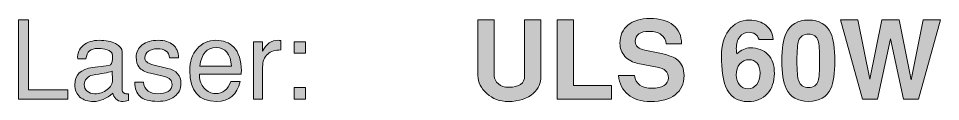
# Model space of a CAD drawing. Header units: inches. Extents: x 0.2 to 13, y -17.3 to -0.1.
# Drawn here: x 5.478 to 6.889, y -1.434 to -1.306 of the extents above; entities that cross this region are included whole.
import ezdxf

# ---------------------------------------------------------------- set-up
doc = ezdxf.new("R2010")
doc.units = ezdxf.units.IN
doc.header["$MEASUREMENT"] = 0
doc.layers.add('Layer 1', color=7, linetype='Continuous')

# ---------------------------------------------------------------- blocks, each defined once
blk = doc.blocks.new('block 28')
at = {"layer": 'Layer 1', "true_color": 0xed1f24}
h = blk.add_hatch(color=240, dxfattribs=at)
h.dxf.hatch_style = 2
h.paths.add_polyline_path([(5.5534, -1.4296), (5.4779, -1.4296), (5.4779, -1.3081), (5.4935, -1.3081), (5.4935, -1.4157), (5.5534, -1.4157)])
h = blk.add_hatch(color=240, dxfattribs=at)
h.dxf.hatch_style = 2
edge = h.paths.add_edge_path()
edge.add_spline(control_points=[(5.6464, -1.4319), (5.6429, -1.4329), (5.6393, -1.4334), (5.6355, -1.4334), (5.6325, -1.4334), (5.6297, -1.432), (5.6269, -1.4293), (5.6242, -1.4266), (5.6227, -1.4237), (5.6224, -1.4207), (5.6123, -1.4292), (5.6025, -1.4334), (5.593, -1.4334), (5.5842, -1.4334), (5.5773, -1.4311), (5.572, -1.4266), (5.5668, -1.422), (5.5642, -1.4157), (5.5642, -1.4077), (5.5642, -1.3925), (5.5732, -1.3837), (5.5913, -1.3813), (5.5913, -1.3813), (5.6159, -1.378), (5.6159, -1.378), (5.6198, -1.3774), (5.6217, -1.3742), (5.6217, -1.3684), (5.6217, -1.3635), (5.6215, -1.3607), (5.6212, -1.3599), (5.6202, -1.3576), (5.6176, -1.3557), (5.6135, -1.3542), (5.6093, -1.3528), (5.6046, -1.3521), (5.5993, -1.3521), (5.5937, -1.3521), (5.5895, -1.3533), (5.5867, -1.3558), (5.5839, -1.3583), (5.582, -1.3625), (5.5812, -1.3682), (5.5812, -1.3682), (5.5685, -1.3682), (5.5685, -1.3682), (5.5677, -1.3596), (5.5705, -1.3526), (5.5769, -1.3474), (5.5832, -1.3422), (5.5914, -1.3396), (5.6015, -1.3396), (5.6113, -1.3396), (5.6196, -1.3413), (5.6264, -1.3447), (5.6331, -1.3482), (5.6365, -1.3523), (5.6365, -1.3572), (5.6365, -1.3572), (5.6365, -1.4164), (5.6365, -1.4164), (5.6365, -1.4176), (5.6371, -1.4187), (5.6383, -1.4197), (5.6394, -1.4207), (5.6408, -1.4213), (5.6422, -1.4216), (5.6433, -1.4217), (5.6447, -1.4217), (5.6464, -1.4216), (5.6464, -1.4216), (5.6464, -1.4319), (5.6464, -1.4319)], knot_values=[0, 0, 0, 0, 1, 1, 1, 2, 2, 2, 3, 3, 3, 4, 4, 4, 5, 5, 5, 6, 6, 6, 7, 7, 7, 8, 8, 8, 9, 9, 9, 10, 10, 10, 11, 11, 11, 12, 12, 12, 13, 13, 13, 14, 14, 14, 15, 15, 15, 16, 16, 16, 17, 17, 17, 18, 18, 18, 19, 19, 19, 20, 20, 20, 21, 21, 21, 22, 22, 22, 23, 23, 23, 24, 24, 24, 24], degree=3, periodic=1)
edge = h.paths.add_edge_path()
edge.add_spline(control_points=[(5.6217, -1.4006), (5.6217, -1.4006), (5.6215, -1.3871), (5.6215, -1.3871), (5.6148, -1.389), (5.6048, -1.3909), (5.5914, -1.3929), (5.5879, -1.3936), (5.5848, -1.3953), (5.5823, -1.3981), (5.5798, -1.4009), (5.5785, -1.404), (5.5785, -1.4075), (5.5785, -1.4115), (5.58, -1.4149), (5.583, -1.4175), (5.5859, -1.4202), (5.5897, -1.4216), (5.5943, -1.4216), (5.6018, -1.4216), (5.6083, -1.4194), (5.6137, -1.4152), (5.6191, -1.411), (5.6218, -1.4061), (5.6217, -1.4006)], knot_values=[0, 0, 0, 0, 1, 1, 1, 2, 2, 2, 3, 3, 3, 4, 4, 4, 5, 5, 5, 6, 6, 6, 7, 7, 7, 8, 8, 8, 8], degree=3, periodic=1)
h = blk.add_hatch(color=240, dxfattribs=at)
h.dxf.hatch_style = 2
edge = h.paths.add_edge_path()
edge.add_spline(control_points=[(5.7265, -1.4056), (5.7265, -1.4141), (5.7232, -1.4209), (5.7166, -1.4258), (5.71, -1.4308), (5.7016, -1.4332), (5.6914, -1.4332), (5.6784, -1.4332), (5.6691, -1.4306), (5.6635, -1.4254), (5.6588, -1.421), (5.6561, -1.4137), (5.6557, -1.4037), (5.6557, -1.4037), (5.6692, -1.4037), (5.6692, -1.4037), (5.6692, -1.4096), (5.6716, -1.4142), (5.6764, -1.4174), (5.6805, -1.4202), (5.6854, -1.4216), (5.6912, -1.4216), (5.6975, -1.4216), (5.7027, -1.4204), (5.7068, -1.418), (5.7108, -1.4156), (5.7129, -1.412), (5.7129, -1.4074), (5.7129, -1.4011), (5.7091, -1.3971), (5.7015, -1.3953), (5.7015, -1.3953), (5.6797, -1.3902), (5.6797, -1.3902), (5.6715, -1.3882), (5.6656, -1.385), (5.6622, -1.3805), (5.6594, -1.3769), (5.658, -1.3719), (5.658, -1.3656), (5.658, -1.3577), (5.6611, -1.3514), (5.6673, -1.3466), (5.6734, -1.3419), (5.6816, -1.3396), (5.6919, -1.3396), (5.7014, -1.3396), (5.7089, -1.3419), (5.7144, -1.3465), (5.7198, -1.3511), (5.7226, -1.3578), (5.7229, -1.3666), (5.7229, -1.3666), (5.709, -1.3666), (5.709, -1.3666), (5.7087, -1.3572), (5.7022, -1.3526), (5.6895, -1.3526), (5.6849, -1.3526), (5.6806, -1.3538), (5.6769, -1.3564), (5.6731, -1.359), (5.6712, -1.3622), (5.6712, -1.3661), (5.6712, -1.3714), (5.6753, -1.3751), (5.6835, -1.3771), (5.6835, -1.3771), (5.7062, -1.3826), (5.7062, -1.3826), (5.7197, -1.3859), (5.7265, -1.3936), (5.7265, -1.4056)], knot_values=[0, 0, 0, 0, 1, 1, 1, 2, 2, 2, 3, 3, 3, 4, 4, 4, 5, 5, 5, 6, 6, 6, 7, 7, 7, 8, 8, 8, 9, 9, 9, 10, 10, 10, 11, 11, 11, 12, 12, 12, 13, 13, 13, 14, 14, 14, 15, 15, 15, 16, 16, 16, 17, 17, 17, 18, 18, 18, 19, 19, 19, 20, 20, 20, 21, 21, 21, 22, 22, 22, 23, 23, 23, 24, 24, 24, 24], degree=3, periodic=1)
h = blk.add_hatch(color=240, dxfattribs=at)
h.dxf.hatch_style = 2
edge = h.paths.add_edge_path()
edge.add_spline(control_points=[(5.8189, -1.3862), (5.8189, -1.3883), (5.8188, -1.3901), (5.8187, -1.3914), (5.8187, -1.3914), (5.755, -1.3914), (5.755, -1.3914), (5.7549, -1.3922), (5.7549, -1.3933), (5.7549, -1.3947), (5.7549, -1.4017), (5.7573, -1.4079), (5.7621, -1.4132), (5.7669, -1.4186), (5.7726, -1.4212), (5.7793, -1.4212), (5.7908, -1.4212), (5.7986, -1.4151), (5.8027, -1.4029), (5.8027, -1.4029), (5.817, -1.4029), (5.817, -1.4029), (5.8124, -1.4231), (5.8003, -1.4332), (5.7809, -1.4332), (5.7536, -1.4332), (5.74, -1.4175), (5.74, -1.3859), (5.74, -1.3723), (5.7437, -1.3612), (5.7512, -1.3526), (5.7586, -1.3439), (5.7682, -1.3396), (5.7799, -1.3396), (5.7913, -1.3396), (5.8004, -1.3431), (5.8072, -1.3502), (5.8149, -1.3583), (5.8188, -1.3703), (5.8189, -1.3862)], knot_values=[0, 0, 0, 0, 1, 1, 1, 2, 2, 2, 3, 3, 3, 4, 4, 4, 5, 5, 5, 6, 6, 6, 7, 7, 7, 8, 8, 8, 9, 9, 9, 10, 10, 10, 11, 11, 11, 12, 12, 12, 13, 13, 13, 13], degree=3, periodic=1)
edge = h.paths.add_edge_path()
edge.add_spline(control_points=[(5.804, -1.3791), (5.8022, -1.3603), (5.7944, -1.3509), (5.7804, -1.3509), (5.766, -1.3509), (5.7576, -1.3603), (5.7555, -1.3791), (5.7555, -1.3791), (5.804, -1.3791), (5.804, -1.3791)], knot_values=[0, 0, 0, 0, 1, 1, 1, 2, 2, 2, 3, 3, 3, 3], degree=3, periodic=1)
h = blk.add_hatch(color=240, dxfattribs=at)
h.dxf.hatch_style = 2
edge = h.paths.add_edge_path()
edge.add_spline(control_points=[(5.8794, -1.3544), (5.8708, -1.3544), (5.8641, -1.3565), (5.8592, -1.3607), (5.854, -1.3654), (5.8514, -1.372), (5.8514, -1.3806), (5.8514, -1.3806), (5.8514, -1.4296), (5.8514, -1.4296), (5.8514, -1.4296), (5.8374, -1.4296), (5.8374, -1.4296), (5.8374, -1.4296), (5.8374, -1.3421), (5.8374, -1.3421), (5.8374, -1.3421), (5.8514, -1.3421), (5.8514, -1.3421), (5.8514, -1.3421), (5.8514, -1.3561), (5.8514, -1.3561), (5.8569, -1.3451), (5.8649, -1.3396), (5.8754, -1.3396), (5.8763, -1.3396), (5.8776, -1.3397), (5.8794, -1.3399), (5.8794, -1.3399), (5.8794, -1.3544), (5.8794, -1.3544)], knot_values=[0, 0, 0, 0, 1, 1, 1, 2, 2, 2, 3, 3, 3, 4, 4, 4, 5, 5, 5, 6, 6, 6, 7, 7, 7, 8, 8, 8, 9, 9, 9, 10, 10, 10, 10], degree=3, periodic=1)
h = blk.add_hatch(color=240, dxfattribs=at)
h.dxf.hatch_style = 2
h.paths.add_polyline_path([(5.917, -1.3594), (5.8997, -1.3594), (5.8997, -1.3421), (5.917, -1.3421)])
h.paths.add_polyline_path([(5.917, -1.4296), (5.8997, -1.4296), (5.8997, -1.4122), (5.917, -1.4122)])
at = {"layer": 'Layer 1', "lineweight": 0}
for points in [[(5.5534, -1.4296), (5.4779, -1.4296), (5.4779, -1.3081), (5.4935, -1.3081), (5.4935, -1.4157), (5.5534, -1.4157), (5.5534, -1.4296)], [(5.917, -1.3594), (5.8997, -1.3594), (5.8997, -1.3421), (5.917, -1.3421), (5.917, -1.3594)], [(5.917, -1.4296), (5.8997, -1.4296), (5.8997, -1.4122), (5.917, -1.4122), (5.917, -1.4296)]]:
    blk.add_lwpolyline(points, dxfattribs=at)
for points, knots in [([(5.6464, -1.4319), (5.6429, -1.4329), (5.6393, -1.4334), (5.6355, -1.4334), (5.6325, -1.4334), (5.6297, -1.432), (5.6269, -1.4293), (5.6242, -1.4266), (5.6227, -1.4237), (5.6224, -1.4207), (5.6123, -1.4292), (5.6025, -1.4334), (5.593, -1.4334), (5.5842, -1.4334), (5.5773, -1.4311), (5.572, -1.4266), (5.5668, -1.422), (5.5642, -1.4157), (5.5642, -1.4077), (5.5642, -1.3925), (5.5732, -1.3837), (5.5913, -1.3813), (5.5913, -1.3813), (5.6159, -1.378), (5.6159, -1.378), (5.6198, -1.3774), (5.6217, -1.3742), (5.6217, -1.3684), (5.6217, -1.3635), (5.6215, -1.3607), (5.6212, -1.3599), (5.6202, -1.3576), (5.6176, -1.3557), (5.6135, -1.3542), (5.6093, -1.3528), (5.6046, -1.3521), (5.5993, -1.3521), (5.5937, -1.3521), (5.5895, -1.3533), (5.5867, -1.3558), (5.5839, -1.3583), (5.582, -1.3625), (5.5812, -1.3682), (5.5812, -1.3682), (5.5685, -1.3682), (5.5685, -1.3682), (5.5677, -1.3596), (5.5705, -1.3526), (5.5769, -1.3474), (5.5832, -1.3422), (5.5914, -1.3396), (5.6015, -1.3396), (5.6113, -1.3396), (5.6196, -1.3413), (5.6264, -1.3447), (5.6331, -1.3482), (5.6365, -1.3523), (5.6365, -1.3572), (5.6365, -1.3572), (5.6365, -1.4164), (5.6365, -1.4164), (5.6365, -1.4176), (5.6371, -1.4187), (5.6383, -1.4197), (5.6394, -1.4207), (5.6408, -1.4213), (5.6422, -1.4216), (5.6433, -1.4217), (5.6447, -1.4217), (5.6464, -1.4216), (5.6464, -1.4216), (5.6464, -1.4319), (5.6464, -1.4319)], [0, 0, 0, 0, 1, 1, 1, 2, 2, 2, 3, 3, 3, 4, 4, 4, 5, 5, 5, 6, 6, 6, 7, 7, 7, 8, 8, 8, 9, 9, 9, 10, 10, 10, 11, 11, 11, 12, 12, 12, 13, 13, 13, 14, 14, 14, 15, 15, 15, 16, 16, 16, 17, 17, 17, 18, 18, 18, 19, 19, 19, 20, 20, 20, 21, 21, 21, 22, 22, 22, 23, 23, 23, 24, 24, 24, 24]), ([(5.7265, -1.4056), (5.7265, -1.4141), (5.7232, -1.4209), (5.7166, -1.4258), (5.71, -1.4308), (5.7016, -1.4332), (5.6914, -1.4332), (5.6784, -1.4332), (5.6691, -1.4306), (5.6635, -1.4254), (5.6588, -1.421), (5.6561, -1.4137), (5.6557, -1.4037), (5.6557, -1.4037), (5.6692, -1.4037), (5.6692, -1.4037), (5.6692, -1.4096), (5.6716, -1.4142), (5.6764, -1.4174), (5.6805, -1.4202), (5.6854, -1.4216), (5.6912, -1.4216), (5.6975, -1.4216), (5.7027, -1.4204), (5.7068, -1.418), (5.7108, -1.4156), (5.7129, -1.412), (5.7129, -1.4074), (5.7129, -1.4011), (5.7091, -1.3971), (5.7015, -1.3953), (5.7015, -1.3953), (5.6797, -1.3902), (5.6797, -1.3902), (5.6715, -1.3882), (5.6656, -1.385), (5.6622, -1.3805), (5.6594, -1.3769), (5.658, -1.3719), (5.658, -1.3656), (5.658, -1.3577), (5.6611, -1.3514), (5.6673, -1.3466), (5.6734, -1.3419), (5.6816, -1.3396), (5.6919, -1.3396), (5.7014, -1.3396), (5.7089, -1.3419), (5.7144, -1.3465), (5.7198, -1.3511), (5.7226, -1.3578), (5.7229, -1.3666), (5.7229, -1.3666), (5.709, -1.3666), (5.709, -1.3666), (5.7087, -1.3572), (5.7022, -1.3526), (5.6895, -1.3526), (5.6849, -1.3526), (5.6806, -1.3538), (5.6769, -1.3564), (5.6731, -1.359), (5.6712, -1.3622), (5.6712, -1.3661), (5.6712, -1.3714), (5.6753, -1.3751), (5.6835, -1.3771), (5.6835, -1.3771), (5.7062, -1.3826), (5.7062, -1.3826), (5.7197, -1.3859), (5.7265, -1.3936), (5.7265, -1.4056)], [0, 0, 0, 0, 1, 1, 1, 2, 2, 2, 3, 3, 3, 4, 4, 4, 5, 5, 5, 6, 6, 6, 7, 7, 7, 8, 8, 8, 9, 9, 9, 10, 10, 10, 11, 11, 11, 12, 12, 12, 13, 13, 13, 14, 14, 14, 15, 15, 15, 16, 16, 16, 17, 17, 17, 18, 18, 18, 19, 19, 19, 20, 20, 20, 21, 21, 21, 22, 22, 22, 23, 23, 23, 24, 24, 24, 24]), ([(5.8189, -1.3862), (5.8189, -1.3883), (5.8188, -1.3901), (5.8187, -1.3914), (5.8187, -1.3914), (5.755, -1.3914), (5.755, -1.3914), (5.7549, -1.3922), (5.7549, -1.3933), (5.7549, -1.3947), (5.7549, -1.4017), (5.7573, -1.4079), (5.7621, -1.4132), (5.7669, -1.4186), (5.7726, -1.4212), (5.7793, -1.4212), (5.7908, -1.4212), (5.7986, -1.4151), (5.8027, -1.4029), (5.8027, -1.4029), (5.817, -1.4029), (5.817, -1.4029), (5.8124, -1.4231), (5.8003, -1.4332), (5.7809, -1.4332), (5.7536, -1.4332), (5.74, -1.4175), (5.74, -1.3859), (5.74, -1.3723), (5.7437, -1.3612), (5.7512, -1.3526), (5.7586, -1.3439), (5.7682, -1.3396), (5.7799, -1.3396), (5.7913, -1.3396), (5.8004, -1.3431), (5.8072, -1.3502), (5.8149, -1.3583), (5.8188, -1.3703), (5.8189, -1.3862)], [0, 0, 0, 0, 1, 1, 1, 2, 2, 2, 3, 3, 3, 4, 4, 4, 5, 5, 5, 6, 6, 6, 7, 7, 7, 8, 8, 8, 9, 9, 9, 10, 10, 10, 11, 11, 11, 12, 12, 12, 13, 13, 13, 13]), ([(5.8794, -1.3544), (5.8708, -1.3544), (5.8641, -1.3565), (5.8592, -1.3607), (5.854, -1.3654), (5.8514, -1.372), (5.8514, -1.3806), (5.8514, -1.3806), (5.8514, -1.4296), (5.8514, -1.4296), (5.8514, -1.4296), (5.8374, -1.4296), (5.8374, -1.4296), (5.8374, -1.4296), (5.8374, -1.3421), (5.8374, -1.3421), (5.8374, -1.3421), (5.8514, -1.3421), (5.8514, -1.3421), (5.8514, -1.3421), (5.8514, -1.3561), (5.8514, -1.3561), (5.8569, -1.3451), (5.8649, -1.3396), (5.8754, -1.3396), (5.8763, -1.3396), (5.8776, -1.3397), (5.8794, -1.3399), (5.8794, -1.3399), (5.8794, -1.3544), (5.8794, -1.3544)], [0, 0, 0, 0, 1, 1, 1, 2, 2, 2, 3, 3, 3, 4, 4, 4, 5, 5, 5, 6, 6, 6, 7, 7, 7, 8, 8, 8, 9, 9, 9, 10, 10, 10, 10]), ([(5.804, -1.3791), (5.8022, -1.3603), (5.7944, -1.3509), (5.7804, -1.3509), (5.766, -1.3509), (5.7576, -1.3603), (5.7555, -1.3791), (5.7555, -1.3791), (5.804, -1.3791), (5.804, -1.3791)], [0, 0, 0, 0, 1, 1, 1, 2, 2, 2, 3, 3, 3, 3]), ([(5.6217, -1.4006), (5.6217, -1.4006), (5.6215, -1.3871), (5.6215, -1.3871), (5.6148, -1.389), (5.6048, -1.3909), (5.5914, -1.3929), (5.5879, -1.3936), (5.5848, -1.3953), (5.5823, -1.3981), (5.5798, -1.4009), (5.5785, -1.404), (5.5785, -1.4075), (5.5785, -1.4115), (5.58, -1.4149), (5.583, -1.4175), (5.5859, -1.4202), (5.5897, -1.4216), (5.5943, -1.4216), (5.6018, -1.4216), (5.6083, -1.4194), (5.6137, -1.4152), (5.6191, -1.411), (5.6218, -1.4061), (5.6217, -1.4006)], [0, 0, 0, 0, 1, 1, 1, 2, 2, 2, 3, 3, 3, 4, 4, 4, 5, 5, 5, 6, 6, 6, 7, 7, 7, 8, 8, 8, 8])]:
    blk.add_open_spline(points, degree=3, knots=knots, dxfattribs=at)
blk = doc.blocks.new('block 29')
at = {"layer": 'Layer 1', "true_color": 0xed1f24}
h = blk.add_hatch(color=240, dxfattribs=at)
h.dxf.hatch_style = 2
edge = h.paths.add_edge_path()
edge.add_spline(control_points=[(6.2772, -1.3952), (6.2772, -1.4051), (6.2734, -1.4136), (6.2657, -1.4207), (6.2565, -1.4292), (6.2437, -1.4334), (6.2272, -1.4334), (6.2143, -1.4334), (6.2034, -1.4293), (6.1944, -1.4212), (6.1854, -1.4131), (6.1809, -1.4039), (6.1809, -1.3936), (6.1809, -1.3936), (6.1809, -1.3081), (6.1809, -1.3081), (6.1809, -1.3081), (6.2059, -1.3081), (6.2059, -1.3081), (6.2059, -1.3081), (6.2059, -1.3939), (6.2059, -1.3939), (6.2059, -1.3989), (6.208, -1.4031), (6.2122, -1.4065), (6.2163, -1.4099), (6.2215, -1.4116), (6.2277, -1.4116), (6.2441, -1.4116), (6.2522, -1.4057), (6.2522, -1.3939), (6.2522, -1.3939), (6.2522, -1.3081), (6.2522, -1.3081), (6.2522, -1.3081), (6.2772, -1.3081), (6.2772, -1.3081), (6.2772, -1.3081), (6.2772, -1.3952), (6.2772, -1.3952)], knot_values=[0, 0, 0, 0, 1, 1, 1, 2, 2, 2, 3, 3, 3, 4, 4, 4, 5, 5, 5, 6, 6, 6, 7, 7, 7, 8, 8, 8, 9, 9, 9, 10, 10, 10, 11, 11, 11, 12, 12, 12, 13, 13, 13, 13], degree=3, periodic=1)
h = blk.add_hatch(color=240, dxfattribs=at)
h.dxf.hatch_style = 2
h.paths.add_polyline_path([(6.3851, -1.4296), (6.3019, -1.4296), (6.3019, -1.3081), (6.3269, -1.3081), (6.3269, -1.4087), (6.3851, -1.4087)])
h = blk.add_hatch(color=240, dxfattribs=at)
h.dxf.hatch_style = 2
edge = h.paths.add_edge_path()
edge.add_spline(control_points=[(6.4961, -1.3937), (6.4961, -1.4064), (6.4916, -1.4162), (6.4827, -1.4231), (6.4737, -1.43), (6.4612, -1.4334), (6.4451, -1.4334), (6.4305, -1.4334), (6.419, -1.4299), (6.4106, -1.4229), (6.4021, -1.4159), (6.3972, -1.4061), (6.3959, -1.3936), (6.3959, -1.3936), (6.4201, -1.3936), (6.4201, -1.3936), (6.4219, -1.4067), (6.431, -1.4132), (6.4473, -1.4132), (6.4549, -1.4132), (6.461, -1.4118), (6.4655, -1.409), (6.47, -1.4061), (6.4722, -1.4023), (6.4722, -1.3974), (6.4722, -1.3884), (6.4666, -1.3828), (6.4552, -1.3807), (6.4552, -1.3807), (6.4256, -1.375), (6.4256, -1.375), (6.4175, -1.3735), (6.4108, -1.3699), (6.4057, -1.3642), (6.4006, -1.3585), (6.3981, -1.3519), (6.3981, -1.3442), (6.3981, -1.3323), (6.4022, -1.323), (6.4103, -1.3162), (6.4185, -1.3095), (6.4297, -1.3061), (6.4439, -1.3061), (6.4592, -1.3061), (6.4712, -1.3095), (6.4796, -1.3162), (6.4882, -1.323), (6.4923, -1.3326), (6.4922, -1.3451), (6.4922, -1.3451), (6.4689, -1.3451), (6.4689, -1.3451), (6.4686, -1.3392), (6.466, -1.3345), (6.4613, -1.3311), (6.4566, -1.3276), (6.4505, -1.3259), (6.4429, -1.3259), (6.4287, -1.3259), (6.4216, -1.3311), (6.4216, -1.3416), (6.4216, -1.3483), (6.4264, -1.3527), (6.4361, -1.3547), (6.4361, -1.3547), (6.4617, -1.3601), (6.4617, -1.3601), (6.4734, -1.3625), (6.4817, -1.3658), (6.4867, -1.3701), (6.493, -1.3754), (6.4961, -1.3833), (6.4961, -1.3937)], knot_values=[0, 0, 0, 0, 1, 1, 1, 2, 2, 2, 3, 3, 3, 4, 4, 4, 5, 5, 5, 6, 6, 6, 7, 7, 7, 8, 8, 8, 9, 9, 9, 10, 10, 10, 11, 11, 11, 12, 12, 12, 13, 13, 13, 14, 14, 14, 15, 15, 15, 16, 16, 16, 17, 17, 17, 18, 18, 18, 19, 19, 19, 20, 20, 20, 21, 21, 21, 22, 22, 22, 23, 23, 23, 24, 24, 24, 24], degree=3, periodic=1)
h = blk.add_hatch(color=240, dxfattribs=at)
h.dxf.hatch_style = 2
edge = h.paths.add_edge_path()
edge.add_spline(control_points=[(6.6344, -1.3904), (6.6344, -1.403), (6.6308, -1.4132), (6.6237, -1.4212), (6.6163, -1.4295), (6.6064, -1.4336), (6.5941, -1.4336), (6.5771, -1.4336), (6.5655, -1.4257), (6.5594, -1.4099), (6.5554, -1.3997), (6.5534, -1.3843), (6.5534, -1.3637), (6.5534, -1.348), (6.5571, -1.335), (6.5644, -1.3249), (6.5722, -1.3141), (6.5827, -1.3087), (6.5961, -1.3087), (6.6065, -1.3087), (6.615, -1.3114), (6.6216, -1.3167), (6.6281, -1.322), (6.6317, -1.3292), (6.6324, -1.3384), (6.6324, -1.3384), (6.6109, -1.3382), (6.6109, -1.3382), (6.6082, -1.331), (6.603, -1.3274), (6.5951, -1.3274), (6.5894, -1.3274), (6.5848, -1.3297), (6.5813, -1.3343), (6.5778, -1.3389), (6.5761, -1.345), (6.5761, -1.3524), (6.5761, -1.355), (6.5763, -1.3576), (6.5767, -1.3604), (6.5838, -1.3543), (6.5907, -1.3512), (6.5972, -1.3512), (6.6088, -1.3512), (6.6179, -1.3546), (6.6245, -1.3612), (6.6311, -1.3679), (6.6344, -1.3776), (6.6344, -1.3904)], knot_values=[0, 0, 0, 0, 1, 1, 1, 2, 2, 2, 3, 3, 3, 4, 4, 4, 5, 5, 5, 6, 6, 6, 7, 7, 7, 8, 8, 8, 9, 9, 9, 10, 10, 10, 11, 11, 11, 12, 12, 12, 13, 13, 13, 14, 14, 14, 15, 15, 15, 16, 16, 16, 16], degree=3, periodic=1)
edge = h.paths.add_edge_path()
edge.add_spline(control_points=[(6.6124, -1.3897), (6.6124, -1.3833), (6.6109, -1.3783), (6.6079, -1.3747), (6.6048, -1.3712), (6.6007, -1.3694), (6.5954, -1.3694), (6.5899, -1.3694), (6.5853, -1.3715), (6.5816, -1.3758), (6.5779, -1.3801), (6.5761, -1.3858), (6.5761, -1.3929), (6.5761, -1.3988), (6.5777, -1.4038), (6.5811, -1.4078), (6.5845, -1.4119), (6.5886, -1.4139), (6.5936, -1.4139), (6.5993, -1.4139), (6.6039, -1.4117), (6.6073, -1.4072), (6.6107, -1.4028), (6.6124, -1.397), (6.6124, -1.3897)], knot_values=[0, 0, 0, 0, 1, 1, 1, 2, 2, 2, 3, 3, 3, 4, 4, 4, 5, 5, 5, 6, 6, 6, 7, 7, 7, 8, 8, 8, 8], degree=3, periodic=1)
h = blk.add_hatch(color=240, dxfattribs=at)
h.dxf.hatch_style = 2
edge = h.paths.add_edge_path()
edge.add_spline(control_points=[(6.7269, -1.3711), (6.7269, -1.3901), (6.7248, -1.4042), (6.7206, -1.4134), (6.7143, -1.4267), (6.703, -1.4334), (6.6866, -1.4334), (6.6701, -1.4334), (6.6587, -1.4267), (6.6524, -1.4134), (6.6478, -1.404), (6.6456, -1.3898), (6.6456, -1.3711), (6.6456, -1.3523), (6.6478, -1.3382), (6.6524, -1.3287), (6.6587, -1.3154), (6.6701, -1.3087), (6.6866, -1.3087), (6.703, -1.3087), (6.7143, -1.3154), (6.7206, -1.3287), (6.7248, -1.338), (6.7269, -1.3521), (6.7269, -1.3711)], knot_values=[0, 0, 0, 0, 1, 1, 1, 2, 2, 2, 3, 3, 3, 4, 4, 4, 5, 5, 5, 6, 6, 6, 7, 7, 7, 8, 8, 8, 8], degree=3, periodic=1)
edge = h.paths.add_edge_path()
edge.add_spline(control_points=[(6.7036, -1.3711), (6.7036, -1.3553), (6.7028, -1.345), (6.7014, -1.3402), (6.6992, -1.3335), (6.6942, -1.3301), (6.6866, -1.3301), (6.6788, -1.3301), (6.6737, -1.3335), (6.6714, -1.3402), (6.6697, -1.3452), (6.6689, -1.3555), (6.6689, -1.3711), (6.6689, -1.3866), (6.6698, -1.3969), (6.6716, -1.4019), (6.6738, -1.4087), (6.6788, -1.4121), (6.6866, -1.4121), (6.6942, -1.4121), (6.6992, -1.4087), (6.7014, -1.4019), (6.7028, -1.3971), (6.7036, -1.3868), (6.7036, -1.3711)], knot_values=[0, 0, 0, 0, 1, 1, 1, 2, 2, 2, 3, 3, 3, 4, 4, 4, 5, 5, 5, 6, 6, 6, 7, 7, 7, 8, 8, 8, 8], degree=3, periodic=1)
h = blk.add_hatch(color=240, dxfattribs=at)
h.dxf.hatch_style = 2
h.paths.add_polyline_path([(6.8886, -1.3081), (6.8546, -1.4296), (6.8321, -1.4296), (6.812, -1.3372), (6.792, -1.4296), (6.7694, -1.4296), (6.7354, -1.3081), (6.7619, -1.3081), (6.7806, -1.3991), (6.7987, -1.3081), (6.8252, -1.3081), (6.8434, -1.4001), (6.8621, -1.3081)])
at = {"layer": 'Layer 1', "lineweight": 0}
for points in [[(6.3851, -1.4296), (6.3019, -1.4296), (6.3019, -1.3081), (6.3269, -1.3081), (6.3269, -1.4087), (6.3851, -1.4087), (6.3851, -1.4296)], [(6.8886, -1.3081), (6.8546, -1.4296), (6.8321, -1.4296), (6.812, -1.3372), (6.792, -1.4296), (6.7694, -1.4296), (6.7354, -1.3081), (6.7619, -1.3081), (6.7806, -1.3991), (6.7987, -1.3081), (6.8252, -1.3081), (6.8434, -1.4001), (6.8621, -1.3081), (6.8886, -1.3081)]]:
    blk.add_lwpolyline(points, dxfattribs=at)
for points, knots in [([(6.2772, -1.3952), (6.2772, -1.4051), (6.2734, -1.4136), (6.2657, -1.4207), (6.2565, -1.4292), (6.2437, -1.4334), (6.2272, -1.4334), (6.2143, -1.4334), (6.2034, -1.4293), (6.1944, -1.4212), (6.1854, -1.4131), (6.1809, -1.4039), (6.1809, -1.3936), (6.1809, -1.3936), (6.1809, -1.3081), (6.1809, -1.3081), (6.1809, -1.3081), (6.2059, -1.3081), (6.2059, -1.3081), (6.2059, -1.3081), (6.2059, -1.3939), (6.2059, -1.3939), (6.2059, -1.3989), (6.208, -1.4031), (6.2122, -1.4065), (6.2163, -1.4099), (6.2215, -1.4116), (6.2277, -1.4116), (6.2441, -1.4116), (6.2522, -1.4057), (6.2522, -1.3939), (6.2522, -1.3939), (6.2522, -1.3081), (6.2522, -1.3081), (6.2522, -1.3081), (6.2772, -1.3081), (6.2772, -1.3081), (6.2772, -1.3081), (6.2772, -1.3952), (6.2772, -1.3952)], [0, 0, 0, 0, 1, 1, 1, 2, 2, 2, 3, 3, 3, 4, 4, 4, 5, 5, 5, 6, 6, 6, 7, 7, 7, 8, 8, 8, 9, 9, 9, 10, 10, 10, 11, 11, 11, 12, 12, 12, 13, 13, 13, 13]), ([(6.4961, -1.3937), (6.4961, -1.4064), (6.4916, -1.4162), (6.4827, -1.4231), (6.4737, -1.43), (6.4612, -1.4334), (6.4451, -1.4334), (6.4305, -1.4334), (6.419, -1.4299), (6.4106, -1.4229), (6.4021, -1.4159), (6.3972, -1.4061), (6.3959, -1.3936), (6.3959, -1.3936), (6.4201, -1.3936), (6.4201, -1.3936), (6.4219, -1.4067), (6.431, -1.4132), (6.4473, -1.4132), (6.4549, -1.4132), (6.461, -1.4118), (6.4655, -1.409), (6.47, -1.4061), (6.4722, -1.4023), (6.4722, -1.3974), (6.4722, -1.3884), (6.4666, -1.3828), (6.4552, -1.3807), (6.4552, -1.3807), (6.4256, -1.375), (6.4256, -1.375), (6.4175, -1.3735), (6.4108, -1.3699), (6.4057, -1.3642), (6.4006, -1.3585), (6.3981, -1.3519), (6.3981, -1.3442), (6.3981, -1.3323), (6.4022, -1.323), (6.4103, -1.3162), (6.4185, -1.3095), (6.4297, -1.3061), (6.4439, -1.3061), (6.4592, -1.3061), (6.4712, -1.3095), (6.4796, -1.3162), (6.4882, -1.323), (6.4923, -1.3326), (6.4922, -1.3451), (6.4922, -1.3451), (6.4689, -1.3451), (6.4689, -1.3451), (6.4686, -1.3392), (6.466, -1.3345), (6.4613, -1.3311), (6.4566, -1.3276), (6.4505, -1.3259), (6.4429, -1.3259), (6.4287, -1.3259), (6.4216, -1.3311), (6.4216, -1.3416), (6.4216, -1.3483), (6.4264, -1.3527), (6.4361, -1.3547), (6.4361, -1.3547), (6.4617, -1.3601), (6.4617, -1.3601), (6.4734, -1.3625), (6.4817, -1.3658), (6.4867, -1.3701), (6.493, -1.3754), (6.4961, -1.3833), (6.4961, -1.3937)], [0, 0, 0, 0, 1, 1, 1, 2, 2, 2, 3, 3, 3, 4, 4, 4, 5, 5, 5, 6, 6, 6, 7, 7, 7, 8, 8, 8, 9, 9, 9, 10, 10, 10, 11, 11, 11, 12, 12, 12, 13, 13, 13, 14, 14, 14, 15, 15, 15, 16, 16, 16, 17, 17, 17, 18, 18, 18, 19, 19, 19, 20, 20, 20, 21, 21, 21, 22, 22, 22, 23, 23, 23, 24, 24, 24, 24]), ([(6.6344, -1.3904), (6.6344, -1.403), (6.6308, -1.4132), (6.6237, -1.4212), (6.6163, -1.4295), (6.6064, -1.4336), (6.5941, -1.4336), (6.5771, -1.4336), (6.5655, -1.4257), (6.5594, -1.4099), (6.5554, -1.3997), (6.5534, -1.3843), (6.5534, -1.3637), (6.5534, -1.348), (6.5571, -1.335), (6.5644, -1.3249), (6.5722, -1.3141), (6.5827, -1.3087), (6.5961, -1.3087), (6.6065, -1.3087), (6.615, -1.3114), (6.6216, -1.3167), (6.6281, -1.322), (6.6317, -1.3292), (6.6324, -1.3384), (6.6324, -1.3384), (6.6109, -1.3382), (6.6109, -1.3382), (6.6082, -1.331), (6.603, -1.3274), (6.5951, -1.3274), (6.5894, -1.3274), (6.5848, -1.3297), (6.5813, -1.3343), (6.5778, -1.3389), (6.5761, -1.345), (6.5761, -1.3524), (6.5761, -1.355), (6.5763, -1.3576), (6.5767, -1.3604), (6.5838, -1.3543), (6.5907, -1.3512), (6.5972, -1.3512), (6.6088, -1.3512), (6.6179, -1.3546), (6.6245, -1.3612), (6.6311, -1.3679), (6.6344, -1.3776), (6.6344, -1.3904)], [0, 0, 0, 0, 1, 1, 1, 2, 2, 2, 3, 3, 3, 4, 4, 4, 5, 5, 5, 6, 6, 6, 7, 7, 7, 8, 8, 8, 9, 9, 9, 10, 10, 10, 11, 11, 11, 12, 12, 12, 13, 13, 13, 14, 14, 14, 15, 15, 15, 16, 16, 16, 16]), ([(6.7269, -1.3711), (6.7269, -1.3901), (6.7248, -1.4042), (6.7206, -1.4134), (6.7143, -1.4267), (6.703, -1.4334), (6.6866, -1.4334), (6.6701, -1.4334), (6.6587, -1.4267), (6.6524, -1.4134), (6.6478, -1.404), (6.6456, -1.3898), (6.6456, -1.3711), (6.6456, -1.3523), (6.6478, -1.3382), (6.6524, -1.3287), (6.6587, -1.3154), (6.6701, -1.3087), (6.6866, -1.3087), (6.703, -1.3087), (6.7143, -1.3154), (6.7206, -1.3287), (6.7248, -1.338), (6.7269, -1.3521), (6.7269, -1.3711)], [0, 0, 0, 0, 1, 1, 1, 2, 2, 2, 3, 3, 3, 4, 4, 4, 5, 5, 5, 6, 6, 6, 7, 7, 7, 8, 8, 8, 8]), ([(6.7036, -1.3711), (6.7036, -1.3553), (6.7028, -1.345), (6.7014, -1.3402), (6.6992, -1.3335), (6.6942, -1.3301), (6.6866, -1.3301), (6.6788, -1.3301), (6.6737, -1.3335), (6.6714, -1.3402), (6.6697, -1.3452), (6.6689, -1.3555), (6.6689, -1.3711), (6.6689, -1.3866), (6.6698, -1.3969), (6.6716, -1.4019), (6.6738, -1.4087), (6.6788, -1.4121), (6.6866, -1.4121), (6.6942, -1.4121), (6.6992, -1.4087), (6.7014, -1.4019), (6.7028, -1.3971), (6.7036, -1.3868), (6.7036, -1.3711)], [0, 0, 0, 0, 1, 1, 1, 2, 2, 2, 3, 3, 3, 4, 4, 4, 5, 5, 5, 6, 6, 6, 7, 7, 7, 8, 8, 8, 8]), ([(6.6124, -1.3897), (6.6124, -1.3833), (6.6109, -1.3783), (6.6079, -1.3747), (6.6048, -1.3712), (6.6007, -1.3694), (6.5954, -1.3694), (6.5899, -1.3694), (6.5853, -1.3715), (6.5816, -1.3758), (6.5779, -1.3801), (6.5761, -1.3858), (6.5761, -1.3929), (6.5761, -1.3988), (6.5777, -1.4038), (6.5811, -1.4078), (6.5845, -1.4119), (6.5886, -1.4139), (6.5936, -1.4139), (6.5993, -1.4139), (6.6039, -1.4117), (6.6073, -1.4072), (6.6107, -1.4028), (6.6124, -1.397), (6.6124, -1.3897)], [0, 0, 0, 0, 1, 1, 1, 2, 2, 2, 3, 3, 3, 4, 4, 4, 5, 5, 5, 6, 6, 6, 7, 7, 7, 8, 8, 8, 8])]:
    blk.add_open_spline(points, degree=3, knots=knots, dxfattribs=at)
blk = doc.blocks.new('block 27')
at = {"layer": 'Layer 1'}
for name in ['block 28', 'block 29']:
    blk.add_blockref(name, (0, 0), dxfattribs=at)
blk = doc.blocks.new('block 20')
at = {"layer": 'Layer 1'}
blk.add_blockref('block 27', (0, 0), dxfattribs=at)
blk = doc.blocks.new('block 19')
at = {"layer": 'Layer 1'}
blk.add_blockref('block 20', (0, 0), dxfattribs=at)

msp = doc.modelspace()

# ---------------------------------------------------------------- block references
at = {"layer": 'Layer 1'}
msp.add_blockref('block 19', (0, 0), dxfattribs=at)

doc.saveas('drawing.dxf')
